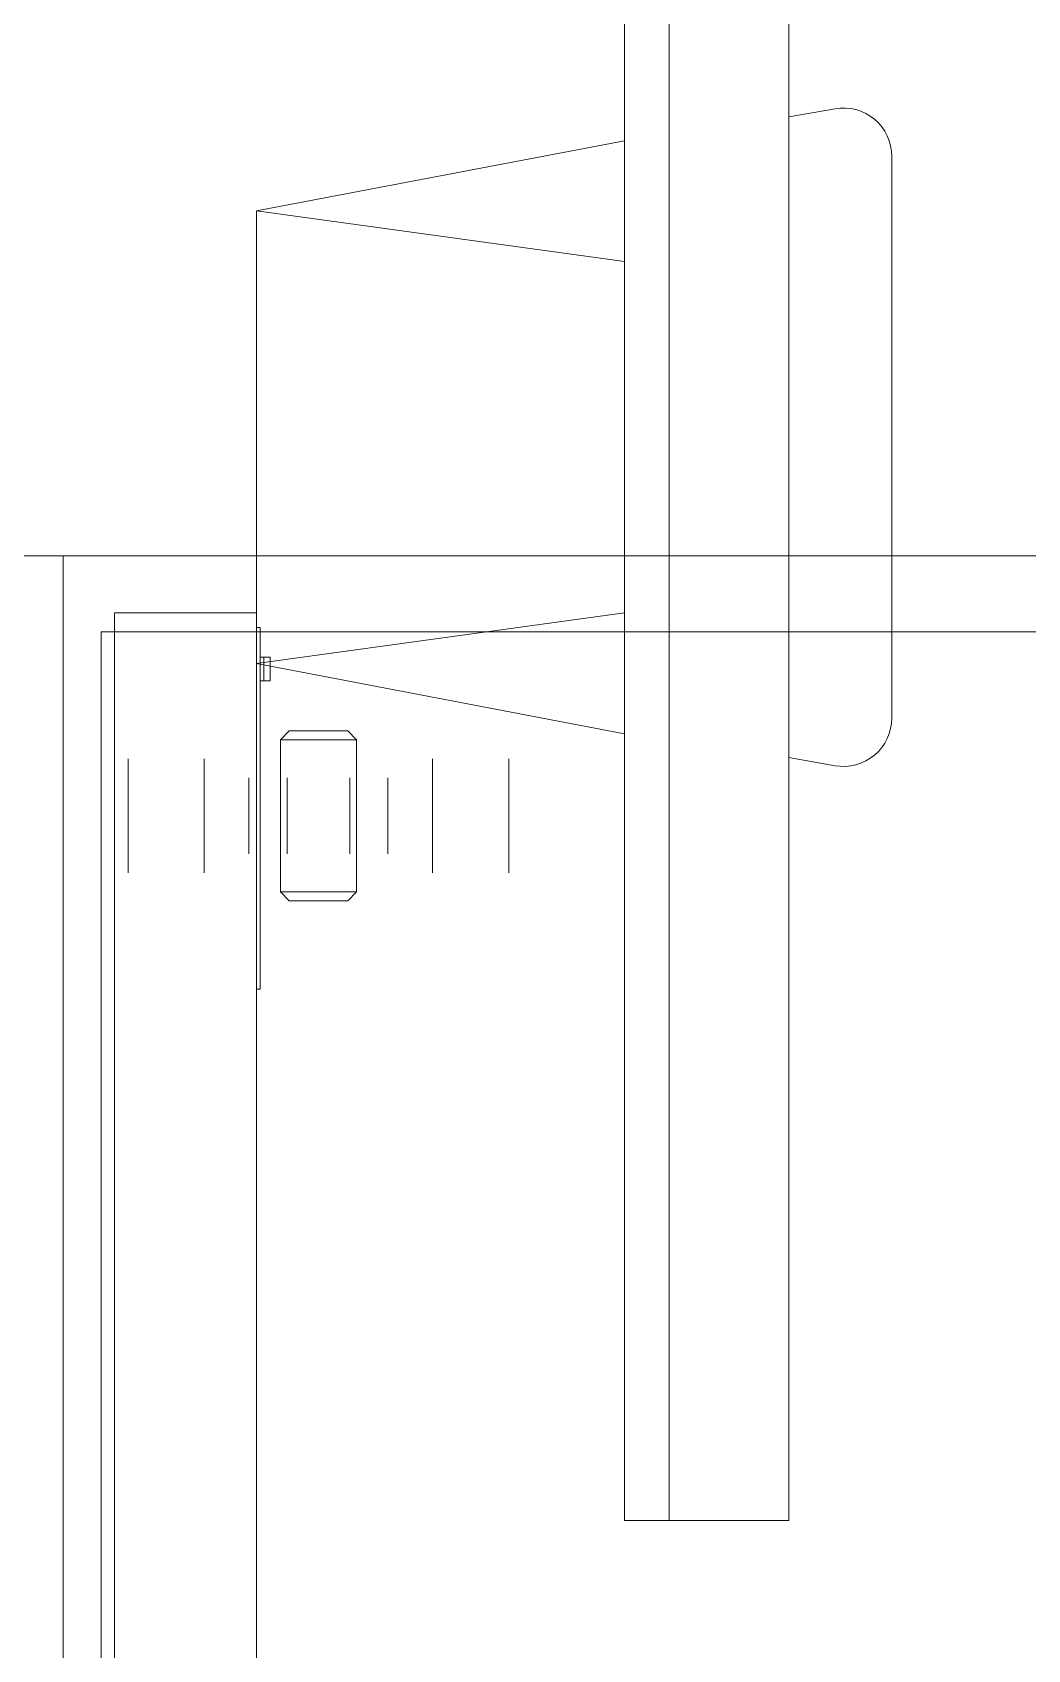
# Model space of a CAD drawing. Header units: millimetres. Extents: x -32954 to 151739, y -65671 to 56243.
# Drawn here: x -6754.5 to -6492.9, y -60757.4 to -60332.6 of the extents above; entities that cross this region are included whole.
import ezdxf

# ---------------------------------------------------------------- set-up
doc = ezdxf.new("R2010")
doc.units = ezdxf.units.MM
doc.layers.add('I-FURN', color=7, linetype='Continuous', lineweight=9)
doc.layers.add('M-EQPM', color=7, linetype='Continuous', lineweight=9)

# ---------------------------------------------------------------- blocks, each defined once
blk = doc.blocks.new('Н02_Негатоскоп двухкадровый - Негатоскоп Иксвью-1520-8000979-О_ТХ_01')
at = {"layer": 'M-EQPM'}
for p, q in [((500, -85), (500, 0)), ((500, 0), (500, -85)), ((-485, -85), (485, -85)), ((-485, -85), (485, -85)), ((485, -85), (485, -122.28)), ((485, -122.28), (485, -85)), ((500, -122.28), (500, -85)), ((500, -85), (500, -122.28)), ((500, -122.28), (-500, -122.28)), ((500, -122.28), (-500, -122.28)), ((485, -122.28), (-485, -122.28)), ((485, -122.28), (-485, -122.28)), ((481.13, -122.28), (386.13, -122.28)), ((386.13, -122.28), (481.13, -122.28)), ((386.13, -122.28), (386.13, -123.28)), ((386.13, -122.28), (386.13, -123.28)), ((481.13, -123.28), (481.13, -122.28)), ((481.13, -122.28), (481.13, -123.28)), ((481.13, -123.28), (386.13, -123.28)), ((386.13, -123.28), (481.13, -123.28)), ((467.16, -124.17), (467.16, -123.28)), ((467.16, -123.28), (467.16, -125.88)), ((467.16, -123.28), (473.38, -123.28)), ((467.16, -123.28), (473.38, -123.28)), ((467.16, -125.88), (467.16, -124.17)), ((473.38, -124.17), (467.16, -124.17)), ((467.16, -124.17), (473.38, -124.17)), ((467.16, -125.88), (473.38, -125.88)), ((473.38, -125.88), (473.38, -123.28)), ((473.38, -123.28), (473.38, -124.17)), ((473.38, -124.17), (473.38, -125.88))]:
    blk.add_line(p, q, dxfattribs=at)
blk = doc.blocks.new('М167_Стол рабочий _ тумба подкатная - Стол рабочий _ тумба 1200 ГКБ-10524823-О_ТХ_01')
at = {"layer": 'I-FURN'}
for p, q in [((-100, 235), (-500, 235)), ((-500, 235), (-100, 235)), ((-100, -235), (-100, 235)), ((-100, 235), (-100, -235)), ((-120, 225), (-480, 225)), ((-480, 225), (-120, 225)), ((-120, 225), (-480, 225)), ((-480, 225), (-120, 225)), ((-120, 225), (-480, 225)), ((-480, 225), (-120, 225)), ((-120, -245), (-120, 225)), ((-120, -245), (-120, 225)), ((-120, -245), (-120, 225)), ((-120, 225), (-120, -245)), ((-120, 225), (-120, -245)), ((-120, 225), (-120, -245)), ((-153.31, 217.91), (-183.31, 217.91)), ((-153.31, 197.91), (-183.31, 197.91)), ((-158.31, 197.91), (-178.31, 197.91)), ((-158.31, 186.17), (-178.31, 186.17)), ((-158.31, 186.17), (-178.31, 186.17)), ((-178.31, 181.17), (-178.31, 181.17)), ((-178.31, 181.17), (-178.31, 181.17)), ((-178.31, 181.17), (-178.31, 181.17)), ((-178.31, 181.17), (-178.31, 181.17)), ((-158.31, 181.17), (-158.31, 181.17)), ((-158.31, 181.17), (-158.31, 181.17)), ((-158.31, 181.17), (-158.31, 181.17)), ((-158.31, 181.17), (-158.31, 181.17)), ((-188.31, 177.91), (-190.59, 175.63)), ((-190.59, 160.2), (-190.59, 175.63)), ((-190.59, 175.63), (-190.59, 160.2)), ((-148.31, 177.91), (-188.31, 177.91)), ((-188.31, 177.91), (-188.31, 157.91)), ((-188.31, 157.91), (-188.31, 177.91)), ((-158.31, 177.91), (-178.31, 177.91)), ((-178.31, 176.17), (-158.31, 176.17)), ((-178.31, 176.17), (-158.31, 176.17)), ((-146.02, 175.63), (-148.31, 177.91)), ((-148.31, 157.91), (-148.31, 177.91)), ((-148.31, 177.91), (-148.31, 157.91)), ((-146.02, 160.2), (-146.02, 175.63)), ((-146.02, 175.63), (-146.02, 160.2)), ((-183.31, 167.91), (-183.31, 167.91)), ((-183.31, 167.91), (-183.31, 167.91)), ((-183.31, 167.91), (-183.31, 167.91)), ((-183.31, 167.91), (-183.31, 167.91)), ((-178.31, 167.91), (-178.31, 167.91)), ((-178.31, 167.91), (-178.31, 167.91)), ((-178.31, 167.91), (-178.31, 167.91)), ((-178.31, 167.91), (-178.31, 167.91)), ((-158.31, 167.91), (-158.31, 167.91)), ((-158.31, 167.91), (-158.31, 167.91)), ((-158.31, 167.91), (-158.31, 167.91)), ((-158.31, 167.91), (-158.31, 167.91)), ((-153.31, 167.91), (-153.31, 167.91)), ((-153.31, 167.91), (-153.31, 167.91)), ((-153.31, 167.91), (-153.31, 167.91)), ((-153.31, 167.91), (-153.31, 167.91)), ((-190.59, 160.2), (-188.31, 157.91)), ((-188.31, 157.91), (-148.31, 157.91)), ((-158.31, 159.66), (-178.31, 159.66)), ((-158.31, 159.66), (-178.31, 159.66)), ((-178.31, 157.91), (-158.31, 157.91)), ((-148.31, 157.91), (-146.02, 160.2)), ((-178.31, 154.66), (-178.31, 154.66)), ((-178.31, 154.66), (-178.31, 154.66)), ((-178.31, 154.66), (-178.31, 154.66)), ((-178.31, 154.66), (-178.31, 154.66)), ((-158.31, 154.66), (-158.31, 154.66)), ((-158.31, 154.66), (-158.31, 154.66)), ((-158.31, 154.66), (-158.31, 154.66)), ((-158.31, 154.66), (-158.31, 154.66)), ((-178.31, 149.66), (-158.31, 149.66)), ((-178.31, 149.66), (-158.31, 149.66)), ((-183.31, 137.91), (-153.31, 137.91)), ((-178.31, 137.91), (-158.31, 137.91)), ((-183.31, 117.91), (-153.31, 117.91))]:
    blk.add_line(p, q, dxfattribs=at)
blk = doc.blocks.new('АРМ_Компьютер - ГКБ_АРМ2 _3_2_-10171841-О_ТХ_01')
at = {"layer": 'M-EQPM'}
for p, q in [((-77.87, -67.38), (-59.46, 29.37)), ((-59.46, 29.37), (59.46, 29.37)), ((-46.12, -67.38), (-59.46, 29.37)), ((59.46, 29.37), (46.12, -67.38)), ((59.46, 29.37), (77.87, -67.38)), ((-284.46, -67.38), (-284.46, -110.56)), ((284.46, -67.38), (-284.46, -67.38)), ((-284.46, -78.3), (-284.46, -67.38)), ((-284.46, -67.38), (-284.46, -79.06)), ((-284.46, -67.38), (284.46, -67.38)), ((-284.46, -67.38), (284.46, -67.38)), ((-284.46, -79.06), (-284.46, -78.3)), ((284.46, -79.06), (-284.46, -79.06)), ((-284.46, -79.06), (284.46, -79.06)), ((-284.46, -110.56), (284.46, -110.56)), ((-86.27, -122.67), (-84.14, -110.56)), ((84.14, -110.56), (86.27, -122.67)), ((-73.76, -137.58), (73.76, -137.58))]:
    blk.add_line(p, q, dxfattribs=at)
for centre, start, end in [((-73.76, -124.88), 170, 270), ((73.76, -124.88), 270, 10)]:
    blk.add_arc(centre, 12.7, start, end, dxfattribs=at)

msp = doc.modelspace()

# ---------------------------------------------------------------- block references
at = {"layer": 'I-FURN', "rotation": 89.99999999999928}
msp.add_blockref('М167_Стол рабочий _ тумба подкатная - Стол рабочий _ тумба 1200 ГКБ-10524823-О_ТХ_01', (-6511.37, -60370.09), dxfattribs=at)
at = {"layer": 'M-EQPM'}
for name, p, rotation in [('АРМ_Компьютер - ГКБ_АРМ2 _3_2_-10171841-О_ТХ_01', (-6666.21, -60438.96), 89.99999999999928), ('Н02_Негатоскоп двухкадровый - Негатоскоп Иксвью-1520-8000979-О_ТХ_01', (-6817.83, -60970.09), 89.99999999999886)]:
    msp.add_blockref(name, p, dxfattribs=dict(at, rotation=rotation))

doc.saveas('drawing.dxf')
